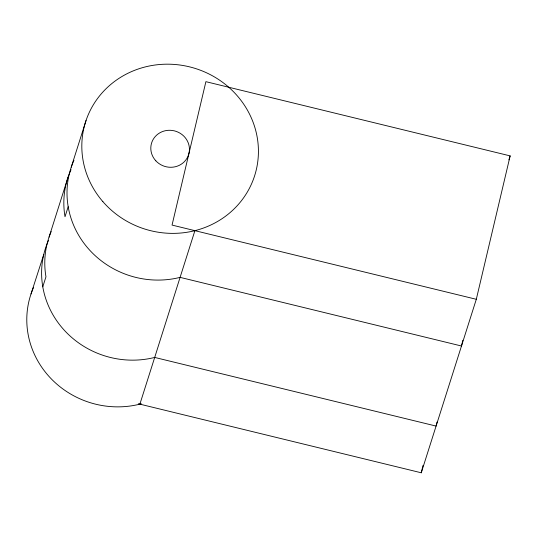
<?xml version="1.0" encoding="UTF-8"?>
<svg xmlns="http://www.w3.org/2000/svg" width="537" height="537" viewBox="0 0 537 537"><rect width="100%" height="100%" fill="white"/><g stroke="black" fill="none" stroke-linecap="round" stroke-linejoin="round"><path stroke-width="0.81" d="M138.304 403.764L421.27 472.788L423.002 465.451M437.051 422.008L436.084 426.076L154.696 357.434A88.712 84.175 17.6 0 1 63.99 329.913A88.712 84.175 17.6 0 1 48.552 240.321M462.834 340.304L461.484 346.009L180.096 277.367A88.712 84.175 17.6 0 1 89.39 249.839A88.712 84.175 17.6 0 1 73.952 160.254M476.306 299.297L510.15 155.891L205.893 81.671L172.048 225.084L476.306 299.297L421.27 472.788M49.055 237.119L68.105 177.062M71.233 167.188L86.048 120.483M42.785 286.805L45.96 276.797A88.712 84.175 17.6 0 1 51.19 231.548M68.186 206.732L65.011 216.74A88.712 84.175 17.6 0 1 71.052 169.645M139.882 404.146L194.911 230.655M508.895 159.851L510.15 155.891M31.018 293.974L43.745 254.538M141.325 403.77A88.712 84.175 17.6 0 1 49.82 377.33A88.712 84.175 17.6 0 1 33.569 287.402M102.876 201.637A88.712 84.175 17.6 0 0 253.31 179.559A88.712 84.175 17.6 0 0 154.186 65.145A88.712 84.175 17.6 0 0 102.876 201.637M155.811 160.791A19.406 18.412 17.6 0 0 188.514 154.971A19.406 18.412 17.6 0 0 166.047 130.578A19.406 18.412 17.6 0 0 155.811 160.791"/></g></svg>
